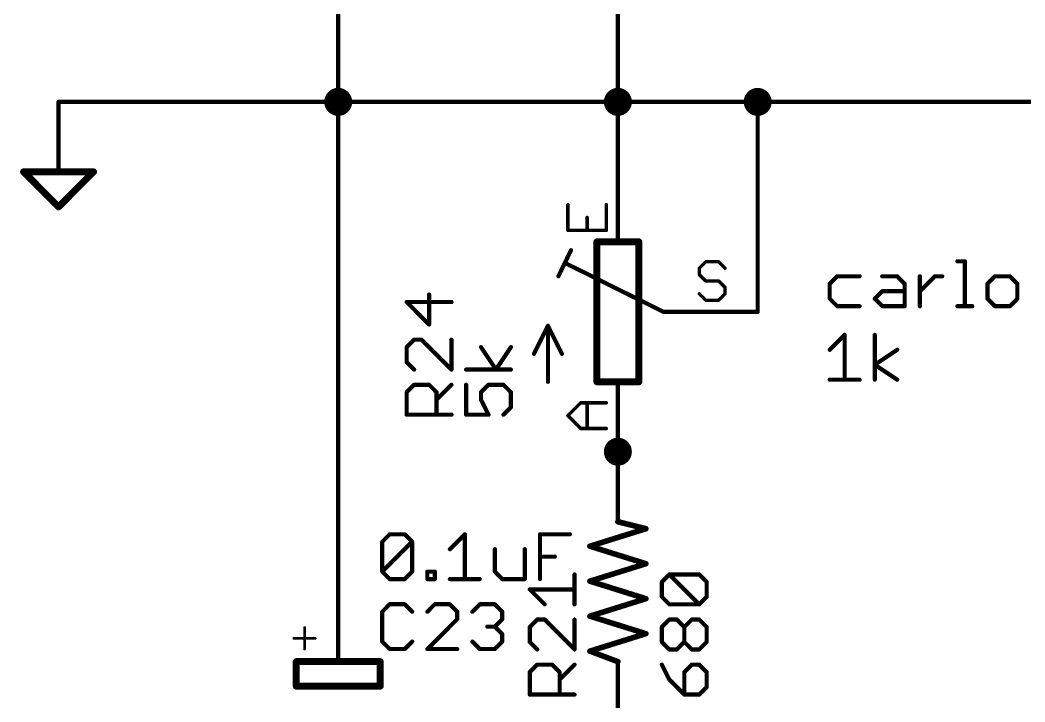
# Model space of a CAD drawing. Extents: x -40 to 215, y -109 to 87.
# Drawn here: x 123.06 to 159.57, y -85.28 to -60.53 of the extents above; entities that cross this region are included whole.
import ezdxf

# ---------------------------------------------------------------- set-up
doc = ezdxf.new("R2010")
doc.units = 0
for name, color, linetype in [('91', 94, 'CONTINUOUS'), ('94', 14, 'CONTINUOUS'), ('95', 251, 'CONTINUOUS'), ('96', 251, 'CONTINUOUS'), ('97', 251, 'CONTINUOUS')]:
    doc.layers.add(name, color=color, linetype=linetype)

msp = doc.modelspace()

# ---------------------------------------------------------------- linework, layer by layer
at = {"layer": '91', "const_width": 0.1524}
for points in [[(134.62, -45.72), (134.62, -63.5)], [(144.78, -63.5), (144.78, -60.96)], [(134.62, -63.5), (124.46, -63.5)], [(134.62, -81.28), (134.62, -63.5)], [(134.62, -63.5), (144.78, -63.5)], [(144.78, -63.5), (144.78, -66.04)], [(144.78, -63.5), (149.86, -63.5)], [(149.86, -63.5), (165.1, -63.5)], [(149.86, -71.12), (149.86, -63.5)]]:
    msp.add_lwpolyline(points, dxfattribs=at)
at = {"layer": '91'}
for points, const_width in [([(144.8181, -60.96, 1), (144.7419, -60.96)], 0.0762), ([(134.62, -63.754, 1), (134.62, -63.246, 1), (134.62, -63.754)], 0.508), ([(144.78, -63.754, 1), (144.78, -63.246, 1), (144.78, -63.754)], 0.508), ([(149.86, -63.754, 1), (149.86, -63.246, 1), (149.86, -63.754)], 0.508), ([(124.46, -63.4619, 1), (124.46, -63.5381)], 0.0762), ([(134.6581, -63.5, 1), (134.5819, -63.5)], 0.0762), ([(134.62, -63.4619, 1), (134.62, -63.5381)], 0.0762), ([(134.5819, -63.5, 1), (134.6581, -63.5)], 0.0762), ([(134.62, -63.5381, 1), (134.62, -63.4619)], 0.0762), ([(144.8181, -63.5, 1), (144.7419, -63.5)], 0.0762), ([(144.78, -63.4619, 1), (144.78, -63.5381)], 0.0762), ([(144.7419, -63.5, 1), (144.8181, -63.5)], 0.0762), ([(144.78, -63.5381, 1), (144.78, -63.4619)], 0.0762), ([(149.86, -63.4619, 1), (149.86, -63.5381)], 0.0762), ([(149.8981, -63.5, 1), (149.8219, -63.5)], 0.0762), ([(149.86, -63.5381, 1), (149.86, -63.4619)], 0.0762), ([(144.7419, -66.04, 1), (144.8181, -66.04)], 0.0762), ([(149.8219, -71.12, 1), (149.8981, -71.12)], 0.0762), ([(144.78, -76.454, 1), (144.78, -75.946, 1), (144.78, -76.454)], 0.508), ([(134.5819, -81.28, 1), (134.6581, -81.28)], 0.0762)]:
    msp.add_lwpolyline(points, format="xyb", dxfattribs=dict(at, const_width=const_width))
at = {"layer": '94'}
for points, const_width in [([(144.78, -60.96), (144.78, -58.42)], 0.1524), ([(124.46, -63.5), (124.46, -66.04)], 0.1524), ([(123.19, -66.04), (125.73, -66.04)], 0.254), ([(124.46, -67.31), (123.19, -66.04)], 0.254), ([(125.73, -66.04), (124.46, -67.31)], 0.254), ([(144.78, -66.04), (144.78, -68.58)], 0.1524), ([(144.018, -68.58), (144.018, -73.66)], 0.254), ([(145.542, -68.58), (144.018, -68.58)], 0.254), ([(145.542, -73.66), (145.542, -68.58)], 0.254), ([(142.6203, -69.8261), (143.0782, -68.8848)], 0.1524), ([(146.431, -71.12), (142.9004, -69.3674)], 0.1524), ([(147.32, -71.12), (146.431, -71.12)], 0.1524), ([(149.86, -71.12), (147.32, -71.12)], 0.1524), ([(142.24, -71.628), (141.732, -72.644)], 0.1524), ([(142.24, -73.66), (142.24, -71.628)], 0.1524), ([(142.24, -71.628), (142.748, -72.644)], 0.1524), ([(144.018, -73.66), (145.542, -73.66)], 0.254), ([(144.78, -76.2), (144.78, -73.66)], 0.1524), ([(144.78, -76.2), (144.78, -78.74)], 0.1524), ([(145.796, -78.994), (144.78, -78.74)], 0.2032), ([(143.764, -79.629), (145.796, -78.994)], 0.2032), ([(145.796, -80.264), (143.764, -79.629)], 0.2032), ([(143.764, -80.899), (145.796, -80.264)], 0.2032), ([(145.796, -81.534), (143.764, -80.899)], 0.2032), ([(134.62, -81.28), (134.62, -83.82)], 0.1524), ([(143.764, -82.169), (145.796, -81.534)], 0.2032), ([(145.796, -82.804), (143.764, -82.169)], 0.2032), ([(133.4003, -83.3628), (133.4003, -82.5832)], 0.1016), ([(143.764, -83.439), (145.796, -82.804)], 0.2032), ([(133.0105, -82.973), (133.7901, -82.973)], 0.1016), ([(144.78, -83.82), (143.764, -83.439)], 0.2032), ([(133.096, -83.82), (133.096, -84.709)], 0.254), ([(133.096, -83.82), (136.144, -83.82)], 0.254), ([(136.144, -84.709), (136.144, -83.82)], 0.254), ([(144.78, -86.36), (144.78, -83.82)], 0.1524), ([(133.096, -84.709), (136.144, -84.709)], 0.254)]:
    msp.add_lwpolyline(points, dxfattribs=dict(at, const_width=const_width))
for points, const_width in [([(144.7419, -60.96, 1), (144.8181, -60.96)], 0.0762), ([(124.4981, -63.5, 1), (124.4219, -63.5)], 0.0762), ([(123.19, -65.9765, 1), (123.19, -66.1035)], 0.127), ([(123.2349, -65.9951, 1), (123.1451, -66.0849)], 0.127), ([(124.4219, -66.04, 1), (124.4981, -66.04)], 0.0762), ([(125.7749, -66.0849, 1), (125.6851, -65.9951)], 0.127), ([(125.73, -66.1035, 1), (125.73, -65.9765)], 0.127), ([(144.8181, -66.04, 1), (144.7419, -66.04)], 0.0762), ([(124.4151, -67.2651, 1), (124.5049, -67.3549)], 0.127), ([(124.4151, -67.3549, 1), (124.5049, -67.2651)], 0.127), ([(144.0815, -68.58, 1), (143.9545, -68.58)], 0.127), ([(144.018, -68.5165, 1), (144.018, -68.6435)], 0.127), ([(144.7419, -68.58, 1), (144.8181, -68.58)], 0.0762), ([(145.6055, -68.58, 1), (145.4785, -68.58)], 0.127), ([(145.542, -68.6435, 1), (145.542, -68.5165)], 0.127), ([(143.1125, -68.9015, 1), (143.0439, -68.8681)], 0.0762), ([(142.9173, -69.3333, 1), (142.8835, -69.4015)], 0.0762), ([(142.586, -69.8094, 1), (142.6546, -69.8428)], 0.0762), ([(146.431, -71.0819, 1), (146.431, -71.1581)], 0.0762), ([(146.4141, -71.1541, 1), (146.4479, -71.0859)], 0.0762), ([(147.32, -71.0819, 1), (147.32, -71.1581)], 0.0762), ([(147.32, -71.1581, 1), (147.32, -71.0819)], 0.0762), ([(149.86, -71.1581, 1), (149.86, -71.0819)], 0.0762), ([(142.2781, -71.628, 1), (142.2019, -71.628)], 0.0762), ([(142.2741, -71.611, 1), (142.2059, -71.645)], 0.0762), ([(142.2741, -71.645, 1), (142.2059, -71.611)], 0.0762), ([(141.6979, -72.627, 1), (141.7661, -72.661)], 0.0762), ([(142.7139, -72.661, 1), (142.7821, -72.627)], 0.0762), ([(142.2019, -73.66, 1), (142.2781, -73.66)], 0.0762), ([(144.018, -73.5965, 1), (144.018, -73.7235)], 0.127), ([(143.9545, -73.66, 1), (144.0815, -73.66)], 0.127), ([(144.8181, -73.66, 1), (144.7419, -73.66)], 0.0762), ([(145.4785, -73.66, 1), (145.6055, -73.66)], 0.127), ([(145.542, -73.7235, 1), (145.542, -73.5965)], 0.127), ([(144.8181, -76.2, 1), (144.7419, -76.2)], 0.0762), ([(144.7419, -76.2, 1), (144.8181, -76.2)], 0.0762), ([(144.7923, -78.6907, 1), (144.7677, -78.7893)], 0.1016), ([(144.7419, -78.74, 1), (144.8181, -78.74)], 0.0762), ([(145.8112, -79.0425, 1), (145.7808, -78.9455)], 0.1016), ([(145.7837, -79.0433, 1), (145.8083, -78.9447)], 0.1016), ([(143.7792, -79.5805, 1), (143.7488, -79.6775)], 0.1016), ([(143.7488, -79.5805, 1), (143.7792, -79.6775)], 0.1016), ([(145.8112, -80.3125, 1), (145.7808, -80.2155)], 0.1016), ([(145.7808, -80.3125, 1), (145.8112, -80.2155)], 0.1016), ([(143.7792, -80.8505, 1), (143.7488, -80.9475)], 0.1016), ([(143.7488, -80.8505, 1), (143.7792, -80.9475)], 0.1016), ([(134.6581, -81.28, 1), (134.5819, -81.28)], 0.0762), ([(145.8112, -81.5825, 1), (145.7808, -81.4855)], 0.1016), ([(145.7808, -81.5825, 1), (145.8112, -81.4855)], 0.1016), ([(143.7792, -82.1205, 1), (143.7488, -82.2175)], 0.1016), ([(143.7488, -82.1205, 1), (143.7792, -82.2175)], 0.1016), ([(133.4257, -82.5832, 1), (133.3749, -82.5832)], 0.0508), ([(145.8112, -82.8525, 1), (145.7808, -82.7555)], 0.1016), ([(145.7808, -82.8525, 1), (145.8112, -82.7555)], 0.1016), ([(133.0105, -82.9476, 1), (133.0105, -82.9984)], 0.0508), ([(133.7901, -82.9984, 1), (133.7901, -82.9476)], 0.0508), ([(133.3749, -83.3628, 1), (133.4257, -83.3628)], 0.0508), ([(143.7818, -83.3914, 1), (143.7462, -83.4866)], 0.1016), ([(143.7488, -83.3905, 1), (143.7792, -83.4875)], 0.1016), ([(133.1595, -83.82, 1), (133.0325, -83.82)], 0.127), ([(133.096, -83.7565, 1), (133.096, -83.8835)], 0.127), ([(134.5819, -83.82, 1), (134.6581, -83.82)], 0.0762), ([(136.2075, -83.82, 1), (136.0805, -83.82)], 0.127), ([(136.144, -83.8835, 1), (136.144, -83.7565)], 0.127), ([(144.8181, -83.82, 1), (144.7419, -83.82)], 0.0762), ([(144.7622, -83.8676, 1), (144.7978, -83.7724)], 0.1016), ([(133.096, -84.6455, 1), (133.096, -84.7725)], 0.127), ([(133.0325, -84.709, 1), (133.1595, -84.709)], 0.127), ([(136.0805, -84.709, 1), (136.2075, -84.709)], 0.127), ([(136.144, -84.7725, 1), (136.144, -84.6455)], 0.127)]:
    msp.add_lwpolyline(points, format="xyb", dxfattribs=dict(at, const_width=const_width))
at = {"layer": '95'}
for points, const_width in [([(142.9627, -67.2288), (142.9627, -68.1609)], 0.127), ([(144.3609, -68.1609), (144.3609, -67.2288)], 0.127), ([(143.6618, -68.1609), (143.6618, -67.6948)], 0.127), ([(142.9627, -68.1609), (144.3609, -68.1609)], 0.127), ([(147.9721, -69.3027), (147.7391, -69.5357)], 0.127), ([(148.4382, -69.3027), (147.9721, -69.3027)], 0.127), ([(148.6712, -69.5357), (148.4382, -69.3027)], 0.127), ([(147.7391, -69.5357), (147.7391, -69.7688)], 0.127), ([(147.7391, -69.7688), (147.9721, -70.0018)], 0.127), ([(147.9721, -70.0018), (148.4382, -70.0018)], 0.127), ([(148.4382, -70.0018), (148.6712, -70.2348)], 0.127), ([(137.9213, -71.5795), (137.9213, -70.4948)], 0.1524), ([(147.9721, -70.7009), (147.7391, -70.4679)], 0.127), ([(148.6712, -70.4679), (148.4382, -70.7009)], 0.127), ([(148.6712, -70.2348), (148.6712, -70.4679)], 0.127), ([(138.7348, -70.766), (137.1078, -70.766)], 0.1524), ([(137.1078, -70.766), (137.9213, -71.5795)], 0.1524), ([(148.4382, -70.7009), (147.9721, -70.7009)], 0.127), ([(137.379, -72.132), (137.1078, -72.4031)], 0.1524), ([(137.6501, -72.132), (137.379, -72.132)], 0.1524), ([(138.7348, -73.2166), (137.6501, -72.132)], 0.1524), ([(138.7348, -72.132), (138.7348, -73.2166)], 0.1524), ([(137.1078, -72.4031), (137.1078, -72.9455)], 0.1524), ([(137.1078, -72.9455), (137.379, -73.2166)], 0.1524), ([(137.1078, -74.0403), (137.379, -73.7691)], 0.1524), ([(137.379, -73.7691), (137.9213, -73.7691)], 0.1524), ([(137.9213, -73.7691), (138.1925, -74.0403)], 0.1524), ([(138.1925, -74.3115), (138.7348, -73.7691)], 0.1524), ([(137.1078, -74.8538), (137.1078, -74.0403)], 0.1524), ([(138.1925, -74.0403), (138.1925, -74.8538)], 0.1524), ([(142.9627, -74.8893), (143.4288, -74.4233)], 0.127), ([(143.4288, -74.4233), (144.3609, -74.4233)], 0.127), ([(143.6618, -75.3554), (143.6618, -74.4233)], 0.127), ([(138.7348, -74.8538), (137.1078, -74.8538)], 0.1524), ([(143.4288, -75.3554), (142.9627, -74.8893)], 0.127), ([(144.3609, -75.3554), (143.4288, -75.3554)], 0.127), ([(143.2052, -81.7395), (143.2052, -80.6548)], 0.1524), ([(142.1205, -81.7395), (141.5782, -81.1972)], 0.1524), ([(141.5782, -81.1972), (143.2052, -81.1972)], 0.1524), ([(136.4914, -81.7358), (136.2202, -82.007)], 0.1524), ([(137.0337, -81.7358), (136.4914, -81.7358)], 0.1524), ([(137.3049, -82.007), (137.0337, -81.7358)], 0.1524), ([(138.1285, -81.7358), (137.8574, -82.007)], 0.1524), ([(138.6709, -81.7358), (138.1285, -81.7358)], 0.1524), ([(138.942, -82.007), (138.6709, -81.7358)], 0.1524), ([(139.4945, -82.007), (139.7657, -81.7358)], 0.1524), ([(139.7657, -81.7358), (140.308, -81.7358)], 0.1524), ([(140.308, -81.7358), (140.5792, -82.007)], 0.1524), ([(136.2202, -82.007), (136.2202, -83.0916)], 0.1524), ([(138.942, -82.2781), (138.942, -82.007)], 0.1524), ([(140.5792, -82.007), (140.5792, -82.2781)], 0.1524), ([(137.8574, -83.3628), (138.942, -82.2781)], 0.1524), ([(140.308, -82.5493), (140.0368, -82.5493)], 0.1524), ([(140.5792, -82.2781), (140.308, -82.5493)], 0.1524), ([(140.308, -82.5493), (140.5792, -82.8205)], 0.1524), ([(141.8494, -82.292), (141.5782, -82.5632)], 0.1524), ([(141.5782, -82.5632), (141.5782, -83.1055)], 0.1524), ([(142.1205, -82.292), (141.8494, -82.292)], 0.1524), ([(143.2052, -83.3766), (142.1205, -82.292)], 0.1524), ([(143.2052, -82.292), (143.2052, -83.3766)], 0.1524), ([(140.5792, -82.8205), (140.5792, -83.0916)], 0.1524), ([(136.2202, -83.0916), (136.4914, -83.3628)], 0.1524), ([(137.0337, -83.3628), (137.3049, -83.0916)], 0.1524), ([(139.7657, -83.3628), (139.4945, -83.0916)], 0.1524), ([(140.5792, -83.0916), (140.308, -83.3628)], 0.1524), ([(141.5782, -83.1055), (141.8494, -83.3766)], 0.1524), ([(136.4914, -83.3628), (137.0337, -83.3628)], 0.1524), ([(138.942, -83.3628), (137.8574, -83.3628)], 0.1524), ([(140.308, -83.3628), (139.7657, -83.3628)], 0.1524), ([(141.5782, -84.2003), (141.8494, -83.9291)], 0.1524), ([(141.8494, -83.9291), (142.3917, -83.9291)], 0.1524), ([(142.3917, -83.9291), (142.6629, -84.2003)], 0.1524), ([(142.6629, -84.4715), (143.2052, -83.9291)], 0.1524), ([(141.5782, -85.0138), (141.5782, -84.2003)], 0.1524), ([(142.6629, -84.2003), (142.6629, -85.0138)], 0.1524), ([(143.2052, -85.0138), (141.5782, -85.0138)], 0.1524)]:
    msp.add_lwpolyline(points, dxfattribs=dict(at, const_width=const_width))
for points, const_width in [([(142.9945, -67.2288, 1), (142.931, -67.2288)], 0.0635), ([(144.3927, -67.2288, 1), (144.3292, -67.2288)], 0.0635), ([(143.6936, -67.6948, 1), (143.6301, -67.6948)], 0.0635), ([(142.9627, -68.1291, 1), (142.9627, -68.1927)], 0.0635), ([(142.931, -68.1609, 1), (142.9945, -68.1609)], 0.0635), ([(143.6301, -68.1609, 1), (143.6936, -68.1609)], 0.0635), ([(144.3292, -68.1609, 1), (144.3927, -68.1609)], 0.0635), ([(144.3609, -68.1927, 1), (144.3609, -68.1291)], 0.0635), ([(147.9721, -69.271, 1), (147.9721, -69.3345)], 0.0635), ([(147.9946, -69.3252, 1), (147.9497, -69.2803)], 0.0635), ([(148.4606, -69.2803, 1), (148.4157, -69.3252)], 0.0635), ([(148.4382, -69.3345, 1), (148.4382, -69.271)], 0.0635), ([(147.7166, -69.5133, 1), (147.7616, -69.5582)], 0.0635), ([(147.7616, -69.7463, 1), (147.7166, -69.7912)], 0.0635), ([(147.7708, -69.5357, 1), (147.7074, -69.5357)], 0.0635), ([(148.6488, -69.5582, 1), (148.6937, -69.5133)], 0.0635), ([(147.7074, -69.7688, 1), (147.7708, -69.7688)], 0.0635), ([(147.9721, -69.9701, 1), (147.9721, -70.0336)], 0.0635), ([(147.9497, -70.0243, 1), (147.9946, -69.9794)], 0.0635), ([(148.4606, -69.9794, 1), (148.4157, -70.0243)], 0.0635), ([(148.4382, -70.0336, 1), (148.4382, -69.9701)], 0.0635), ([(137.9594, -70.4948, 1), (137.8832, -70.4948)], 0.0762), ([(147.7616, -70.4454, 1), (147.7166, -70.4903)], 0.0635), ([(148.703, -70.2348, 1), (148.6395, -70.2348)], 0.0635), ([(148.6395, -70.4679, 1), (148.703, -70.4679)], 0.0635), ([(148.6488, -70.2573, 1), (148.6937, -70.2124)], 0.0635), ([(148.6937, -70.4903, 1), (148.6488, -70.4454)], 0.0635), ([(137.1078, -70.7279, 1), (137.1078, -70.8041)], 0.0762), ([(137.1348, -70.7391, 1), (137.0809, -70.7929)], 0.0762), ([(138.7348, -70.8041, 1), (138.7348, -70.7279)], 0.0762), ([(147.9721, -70.6692, 1), (147.9721, -70.7327)], 0.0635), ([(147.9497, -70.7234, 1), (147.9946, -70.6784)], 0.0635), ([(148.4157, -70.6784, 1), (148.4606, -70.7234)], 0.0635), ([(148.4382, -70.7327, 1), (148.4382, -70.6692)], 0.0635), ([(137.8832, -71.5795, 1), (137.9594, -71.5795)], 0.0762), ([(137.8944, -71.6064, 1), (137.9482, -71.5525)], 0.0762), ([(137.379, -72.0939, 1), (137.379, -72.1701)], 0.0762), ([(137.4059, -72.1589, 1), (137.352, -72.105)], 0.0762), ([(137.6771, -72.105, 1), (137.6232, -72.1589)], 0.0762), ([(137.6501, -72.1701, 1), (137.6501, -72.0939)], 0.0762), ([(138.7729, -72.132, 1), (138.6967, -72.132)], 0.0762), ([(137.1459, -72.4031, 1), (137.0697, -72.4031)], 0.0762), ([(137.0809, -72.3762, 1), (137.1348, -72.4301)], 0.0762), ([(137.1348, -72.9185, 1), (137.0809, -72.9724)], 0.0762), ([(137.0697, -72.9455, 1), (137.1459, -72.9455)], 0.0762), ([(137.352, -73.2436, 1), (137.4059, -73.1897)], 0.0762), ([(138.6967, -73.2166, 1), (138.7729, -73.2166)], 0.0762), ([(138.7079, -73.2436, 1), (138.7617, -73.1897)], 0.0762), ([(137.379, -73.731, 1), (137.379, -73.8072)], 0.0762), ([(137.4059, -73.7961, 1), (137.352, -73.7422)], 0.0762), ([(137.9482, -73.7422, 1), (137.8944, -73.7961)], 0.0762), ([(137.9213, -73.8072, 1), (137.9213, -73.731)], 0.0762), ([(138.7617, -73.7961, 1), (138.7079, -73.7422)], 0.0762), ([(137.1459, -74.0403, 1), (137.0697, -74.0403)], 0.0762), ([(137.0809, -74.0134, 1), (137.1348, -74.0672)], 0.0762), ([(138.2306, -74.0403, 1), (138.1544, -74.0403)], 0.0762), ([(138.1655, -74.0672, 1), (138.2194, -74.0134)], 0.0762), ([(138.1655, -74.2845, 1), (138.2194, -74.3384)], 0.0762), ([(143.4288, -74.3915, 1), (143.4288, -74.455)], 0.0635), ([(143.4512, -74.4457, 1), (143.4063, -74.4008)], 0.0635), ([(143.6936, -74.4233, 1), (143.6301, -74.4233)], 0.0635), ([(144.3609, -74.455, 1), (144.3609, -74.3915)], 0.0635), ([(137.1078, -74.8157, 1), (137.1078, -74.8919)], 0.0762), ([(137.0697, -74.8538, 1), (137.1459, -74.8538)], 0.0762), ([(138.1544, -74.8538, 1), (138.2306, -74.8538)], 0.0762), ([(138.7348, -74.8919, 1), (138.7348, -74.8157)], 0.0762), ([(142.9852, -74.8669, 1), (142.9403, -74.9118)], 0.0635), ([(142.9403, -74.8669, 1), (142.9852, -74.9118)], 0.0635), ([(143.4288, -75.3236, 1), (143.4288, -75.3871)], 0.0635), ([(143.4063, -75.3778, 1), (143.4512, -75.3329)], 0.0635), ([(143.6301, -75.3554, 1), (143.6936, -75.3554)], 0.0635), ([(144.3609, -75.3871, 1), (144.3609, -75.3236)], 0.0635), ([(143.2433, -80.6548, 1), (143.1671, -80.6548)], 0.0762), ([(141.6052, -81.1702, 1), (141.5513, -81.2241)], 0.0762), ([(141.5782, -81.1591, 1), (141.5782, -81.2353)], 0.0762), ([(143.2052, -81.2353, 1), (143.2052, -81.1591)], 0.0762), ([(136.4914, -81.6977, 1), (136.4914, -81.7739)], 0.0762), ([(136.5183, -81.7628, 1), (136.4644, -81.7089)], 0.0762), ([(137.0606, -81.7089, 1), (137.0068, -81.7628)], 0.0762), ([(137.0337, -81.7739, 1), (137.0337, -81.6977)], 0.0762), ([(138.1285, -81.6977, 1), (138.1285, -81.7739)], 0.0762), ([(138.1555, -81.7628, 1), (138.1016, -81.7089)], 0.0762), ([(138.6978, -81.7089, 1), (138.6439, -81.7628)], 0.0762), ([(138.6709, -81.7739, 1), (138.6709, -81.6977)], 0.0762), ([(139.7657, -81.6977, 1), (139.7657, -81.7739)], 0.0762), ([(139.7926, -81.7628, 1), (139.7387, -81.7089)], 0.0762), ([(140.3349, -81.7089, 1), (140.2811, -81.7628)], 0.0762), ([(140.308, -81.7739, 1), (140.308, -81.6977)], 0.0762), ([(142.0936, -81.7664, 1), (142.1475, -81.7125)], 0.0762), ([(143.1671, -81.7395, 1), (143.2433, -81.7395)], 0.0762), ([(136.2583, -82.007, 1), (136.1821, -82.007)], 0.0762), ([(136.1933, -81.98, 1), (136.2471, -82.0339)], 0.0762), ([(137.2779, -82.0339, 1), (137.3318, -81.98)], 0.0762), ([(137.8304, -81.98, 1), (137.8843, -82.0339)], 0.0762), ([(138.9801, -82.007, 1), (138.9039, -82.007)], 0.0762), ([(138.9151, -82.0339, 1), (138.969, -81.98)], 0.0762), ([(139.4676, -81.98, 1), (139.5215, -82.0339)], 0.0762), ([(140.6173, -82.007, 1), (140.5411, -82.007)], 0.0762), ([(140.5522, -82.0339, 1), (140.6061, -81.98)], 0.0762), ([(138.9039, -82.2781, 1), (138.9801, -82.2781)], 0.0762), ([(138.969, -82.3051, 1), (138.9151, -82.2512)], 0.0762), ([(140.0368, -82.5112, 1), (140.0368, -82.5874)], 0.0762), ([(140.3349, -82.5224, 1), (140.2811, -82.5762)], 0.0762), ([(140.2811, -82.5224, 1), (140.3349, -82.5762)], 0.0762), ([(140.308, -82.5874, 1), (140.308, -82.5112)], 0.0762), ([(140.5411, -82.2781, 1), (140.6173, -82.2781)], 0.0762), ([(140.6061, -82.3051, 1), (140.5522, -82.2512)], 0.0762), ([(141.6163, -82.5632, 1), (141.5401, -82.5632)], 0.0762), ([(141.5513, -82.5362, 1), (141.6052, -82.5901)], 0.0762), ([(141.8494, -82.2539, 1), (141.8494, -82.3301)], 0.0762), ([(141.8763, -82.3189, 1), (141.8224, -82.265)], 0.0762), ([(142.1475, -82.265, 1), (142.0936, -82.3189)], 0.0762), ([(142.1205, -82.3301, 1), (142.1205, -82.2539)], 0.0762), ([(143.2433, -82.292, 1), (143.1671, -82.292)], 0.0762), ([(140.6173, -82.8205, 1), (140.5411, -82.8205)], 0.0762), ([(140.5522, -82.8474, 1), (140.6061, -82.7935)], 0.0762), ([(136.2471, -83.0647, 1), (136.1933, -83.1186)], 0.0762), ([(136.1821, -83.0916, 1), (136.2583, -83.0916)], 0.0762), ([(137.3318, -83.1186, 1), (137.2779, -83.0647)], 0.0762), ([(139.5215, -83.0647, 1), (139.4676, -83.1186)], 0.0762), ([(140.5411, -83.0916, 1), (140.6173, -83.0916)], 0.0762), ([(140.6061, -83.1186, 1), (140.5522, -83.0647)], 0.0762), ([(141.6052, -83.0785, 1), (141.5513, -83.1324)], 0.0762), ([(141.5401, -83.1055, 1), (141.6163, -83.1055)], 0.0762), ([(136.4914, -83.3247, 1), (136.4914, -83.4009)], 0.0762), ([(136.4644, -83.3897, 1), (136.5183, -83.3359)], 0.0762), ([(137.0068, -83.3359, 1), (137.0606, -83.3897)], 0.0762), ([(137.0337, -83.4009, 1), (137.0337, -83.3247)], 0.0762), ([(137.8574, -83.3247, 1), (137.8574, -83.4009)], 0.0762), ([(137.8304, -83.3359, 1), (137.8843, -83.3897)], 0.0762), ([(138.942, -83.4009, 1), (138.942, -83.3247)], 0.0762), ([(139.7657, -83.3247, 1), (139.7657, -83.4009)], 0.0762), ([(139.7387, -83.3897, 1), (139.7926, -83.3359)], 0.0762), ([(140.2811, -83.3359, 1), (140.3349, -83.3897)], 0.0762), ([(140.308, -83.4009, 1), (140.308, -83.3247)], 0.0762), ([(141.8224, -83.4036, 1), (141.8763, -83.3497)], 0.0762), ([(143.1671, -83.3766, 1), (143.2433, -83.3766)], 0.0762), ([(143.1783, -83.4036, 1), (143.2321, -83.3497)], 0.0762), ([(141.8494, -83.891, 1), (141.8494, -83.9672)], 0.0762), ([(141.8763, -83.9561, 1), (141.8224, -83.9022)], 0.0762), ([(142.4186, -83.9022, 1), (142.3648, -83.9561)], 0.0762), ([(142.3917, -83.9672, 1), (142.3917, -83.891)], 0.0762), ([(143.2321, -83.9561, 1), (143.1783, -83.9022)], 0.0762), ([(141.6163, -84.2003, 1), (141.5401, -84.2003)], 0.0762), ([(141.5513, -84.1734, 1), (141.6052, -84.2272)], 0.0762), ([(142.701, -84.2003, 1), (142.6248, -84.2003)], 0.0762), ([(142.6359, -84.2272, 1), (142.6898, -84.1734)], 0.0762), ([(142.6359, -84.4445, 1), (142.6898, -84.4984)], 0.0762), ([(141.5782, -84.9757, 1), (141.5782, -85.0519)], 0.0762), ([(141.5401, -85.0138, 1), (141.6163, -85.0138)], 0.0762), ([(142.6248, -85.0138, 1), (142.701, -85.0138)], 0.0762), ([(143.2052, -85.0519, 1), (143.2052, -84.9757)], 0.0762)]:
    msp.add_lwpolyline(points, format="xyb", dxfattribs=dict(at, const_width=const_width))
at = {"layer": '96', "const_width": 0.1524}
for points in [[(140.3515, -73.2166), (139.8091, -72.4031)], [(140.8938, -72.4031), (140.3515, -73.2166)], [(140.8938, -73.2166), (139.2668, -73.2166)], [(139.2668, -73.7691), (139.2668, -74.8538)], [(139.8091, -74.0403), (140.0803, -73.7691)], [(140.0803, -73.7691), (140.6226, -73.7691)], [(140.6226, -73.7691), (140.8938, -74.0403)], [(139.8091, -74.3115), (139.8091, -74.0403)], [(140.8938, -74.0403), (140.8938, -74.5826)], [(140.0803, -74.8538), (139.8091, -74.3115)], [(139.2668, -74.8538), (140.0803, -74.8538)], [(140.8938, -74.5826), (140.6226, -74.8538)], [(136.2202, -79.467), (136.4914, -79.1958)], [(136.4914, -79.1958), (137.0337, -79.1958)], [(137.0337, -79.1958), (137.3049, -79.467)], [(138.6759, -79.7381), (139.2183, -79.1958)], [(139.2183, -79.1958), (139.2183, -80.8228)], [(141.9502, -80.8228), (141.9502, -79.1958)], [(141.9502, -79.1958), (143.0349, -79.1958)], [(136.2202, -80.5516), (136.2202, -79.467)], [(136.2202, -80.5516), (137.3049, -79.467)], [(137.3049, -79.467), (137.3049, -80.5516)], [(140.3131, -79.7381), (140.3131, -80.5516)], [(141.3978, -80.8228), (141.3978, -79.7381)], [(141.9502, -80.0093), (142.4926, -80.0093)], [(136.4914, -80.8228), (136.2202, -80.5516)], [(137.3049, -80.5516), (137.0337, -80.8228)], [(137.8574, -80.8228), (137.8574, -80.5516)], [(137.8574, -80.5516), (138.1285, -80.5516)], [(138.1285, -80.5516), (138.1285, -80.8228)], [(140.3131, -80.5516), (140.5843, -80.8228)], [(146.3788, -80.926), (146.65, -80.6548)], [(146.65, -80.6548), (147.7346, -80.6548)], [(147.7346, -81.7395), (146.65, -80.6548)], [(147.7346, -80.6548), (148.0058, -80.926)], [(137.0337, -80.8228), (136.4914, -80.8228)], [(138.1285, -80.8228), (137.8574, -80.8228)], [(138.6759, -80.8228), (139.7606, -80.8228)], [(140.5843, -80.8228), (141.3978, -80.8228)], [(146.3788, -81.4683), (146.3788, -80.926)], [(148.0058, -80.926), (148.0058, -81.4683)], [(146.65, -81.7395), (146.3788, -81.4683)], [(148.0058, -81.4683), (147.7346, -81.7395)], [(147.7346, -81.7395), (146.65, -81.7395)], [(146.3788, -82.5632), (146.65, -82.292)], [(146.3788, -83.1055), (146.3788, -82.5632)], [(146.65, -82.292), (146.9211, -82.292)], [(146.9211, -82.292), (147.1923, -82.5632)], [(147.1923, -82.5632), (147.4635, -82.292)], [(147.1923, -83.1055), (147.1923, -82.5632)], [(147.4635, -82.292), (147.7346, -82.292)], [(147.7346, -82.292), (148.0058, -82.5632)], [(148.0058, -82.5632), (148.0058, -83.1055)], [(146.65, -83.3766), (146.3788, -83.1055)], [(147.1923, -83.1055), (146.9211, -83.3766)], [(147.4635, -83.3766), (147.1923, -83.1055)], [(148.0058, -83.1055), (147.7346, -83.3766)], [(146.9211, -83.3766), (146.65, -83.3766)], [(147.7346, -83.3766), (147.4635, -83.3766)], [(146.3788, -83.9291), (146.65, -84.4715)], [(147.4635, -83.9291), (147.1923, -84.2003)], [(147.7346, -83.9291), (147.4635, -83.9291)], [(148.0058, -84.2003), (147.7346, -83.9291)], [(147.1923, -84.2003), (147.1923, -85.0138)], [(148.0058, -84.7426), (148.0058, -84.2003)], [(146.65, -84.4715), (147.1923, -85.0138)], [(147.7346, -85.0138), (148.0058, -84.7426)], [(147.1923, -85.0138), (147.7346, -85.0138)]]:
    msp.add_lwpolyline(points, dxfattribs=at)
at = {"layer": '96', "const_width": 0.0762}
for points in [[(139.8408, -72.382, 1), (139.7774, -72.4243)], [(140.9255, -72.4243, 1), (140.8621, -72.382)], [(139.2668, -73.1785, 1), (139.2668, -73.2547)], [(140.3198, -73.1955, 1), (140.3832, -73.2378)], [(140.3198, -73.2378, 1), (140.3832, -73.1955)], [(140.8938, -73.2547, 1), (140.8938, -73.1785)], [(139.3049, -73.7691, 1), (139.2287, -73.7691)], [(140.0803, -73.731, 1), (140.0803, -73.8072)], [(140.1072, -73.7961, 1), (140.0534, -73.7422)], [(140.6496, -73.7422, 1), (140.5957, -73.7961)], [(140.6226, -73.8072, 1), (140.6226, -73.731)], [(139.8472, -74.0403, 1), (139.771, -74.0403)], [(139.7822, -74.0134, 1), (139.8361, -74.0672)], [(140.9319, -74.0403, 1), (140.8557, -74.0403)], [(140.8669, -74.0672, 1), (140.9207, -74.0134)], [(139.771, -74.3115, 1), (139.8472, -74.3115)], [(139.8432, -74.2944, 1), (139.7751, -74.3285)], [(139.2668, -74.8157, 1), (139.2668, -74.8919)], [(139.2287, -74.8538, 1), (139.3049, -74.8538)], [(140.0462, -74.8708, 1), (140.1144, -74.8368)], [(140.0803, -74.8919, 1), (140.0803, -74.8157)], [(140.5957, -74.8269, 1), (140.6496, -74.8807)], [(140.8557, -74.5826, 1), (140.9319, -74.5826)], [(140.9207, -74.6096, 1), (140.8669, -74.5557)], [(136.4914, -79.1577, 1), (136.4914, -79.2339)], [(136.5183, -79.2228, 1), (136.4644, -79.1689)], [(137.0606, -79.1689, 1), (137.0068, -79.2228)], [(137.0337, -79.2339, 1), (137.0337, -79.1577)], [(139.2564, -79.1958, 1), (139.1802, -79.1958)], [(139.2452, -79.2228, 1), (139.1913, -79.1689)], [(141.9883, -79.1958, 1), (141.9121, -79.1958)], [(141.9502, -79.1577, 1), (141.9502, -79.2339)], [(143.0349, -79.2339, 1), (143.0349, -79.1577)], [(136.2583, -79.467, 1), (136.1821, -79.467)], [(136.1933, -79.44, 1), (136.2471, -79.4939)], [(137.343, -79.467, 1), (137.2668, -79.467)], [(137.3318, -79.4939, 1), (137.2779, -79.44)], [(137.2779, -79.4939, 1), (137.3318, -79.44)], [(138.649, -79.7112, 1), (138.7029, -79.7651)], [(140.3512, -79.7381, 1), (140.275, -79.7381)], [(141.4358, -79.7381, 1), (141.3597, -79.7381)], [(141.9502, -79.9712, 1), (141.9502, -80.0474)], [(142.4926, -80.0474, 1), (142.4926, -79.9712)], [(136.2471, -80.5247, 1), (136.1933, -80.5786)], [(136.1933, -80.5247, 1), (136.2471, -80.5786)], [(136.1821, -80.5516, 1), (136.2583, -80.5516)], [(137.2668, -80.5516, 1), (137.343, -80.5516)], [(137.3318, -80.5786, 1), (137.2779, -80.5247)], [(137.8955, -80.5516, 1), (137.8193, -80.5516)], [(137.8574, -80.5135, 1), (137.8574, -80.5897)], [(138.1666, -80.5516, 1), (138.0904, -80.5516)], [(138.1285, -80.5897, 1), (138.1285, -80.5135)], [(140.34, -80.5247, 1), (140.2861, -80.5786)], [(140.275, -80.5516, 1), (140.3512, -80.5516)], [(146.6769, -80.6279, 1), (146.623, -80.6818)], [(146.65, -80.6167, 1), (146.65, -80.6929)], [(146.6769, -80.6818, 1), (146.623, -80.6279)], [(147.7616, -80.6279, 1), (147.7077, -80.6818)], [(147.7346, -80.6929, 1), (147.7346, -80.6167)], [(136.4914, -80.7847, 1), (136.4914, -80.8609)], [(136.4644, -80.8497, 1), (136.5183, -80.7959)], [(137.0068, -80.7959, 1), (137.0606, -80.8497)], [(137.0337, -80.8609, 1), (137.0337, -80.7847)], [(137.8574, -80.7847, 1), (137.8574, -80.8609)], [(137.8193, -80.8228, 1), (137.8955, -80.8228)], [(138.0904, -80.8228, 1), (138.1666, -80.8228)], [(138.1285, -80.8609, 1), (138.1285, -80.7847)], [(138.6759, -80.7847, 1), (138.6759, -80.8609)], [(139.1802, -80.8228, 1), (139.2564, -80.8228)], [(139.7606, -80.8609, 1), (139.7606, -80.7847)], [(140.5843, -80.7847, 1), (140.5843, -80.8609)], [(140.5573, -80.8497, 1), (140.6112, -80.7959)], [(141.3597, -80.8228, 1), (141.4358, -80.8228)], [(141.3978, -80.8609, 1), (141.3978, -80.7847)], [(141.9121, -80.8228, 1), (141.9883, -80.8228)], [(146.4169, -80.926, 1), (146.3407, -80.926)], [(146.3519, -80.8991, 1), (146.4058, -80.9529)], [(148.0439, -80.926, 1), (147.9677, -80.926)], [(147.9789, -80.9529, 1), (148.0327, -80.8991)], [(146.4058, -81.4414, 1), (146.3519, -81.4953)], [(148.0327, -81.4953, 1), (147.9789, -81.4414)], [(146.3407, -81.4683, 1), (146.4169, -81.4683)], [(146.65, -81.7014, 1), (146.65, -81.7776)], [(146.623, -81.7664, 1), (146.6769, -81.7125)], [(147.7077, -81.7125, 1), (147.7616, -81.7664)], [(147.7077, -81.7664, 1), (147.7616, -81.7125)], [(147.7346, -81.7776, 1), (147.7346, -81.7014)], [(147.9677, -81.4683, 1), (148.0439, -81.4683)], [(146.4169, -82.5632, 1), (146.3407, -82.5632)], [(146.3519, -82.5362, 1), (146.4058, -82.5901)], [(146.65, -82.2539, 1), (146.65, -82.3301)], [(146.6769, -82.3189, 1), (146.623, -82.265)], [(146.9481, -82.265, 1), (146.8942, -82.3189)], [(146.9211, -82.3301, 1), (146.9211, -82.2539)], [(147.2304, -82.5632, 1), (147.1542, -82.5632)], [(147.1654, -82.5362, 1), (147.2192, -82.5901)], [(147.1654, -82.5901, 1), (147.2192, -82.5362)], [(147.4635, -82.2539, 1), (147.4635, -82.3301)], [(147.4904, -82.3189, 1), (147.4365, -82.265)], [(147.7616, -82.265, 1), (147.7077, -82.3189)], [(147.7346, -82.3301, 1), (147.7346, -82.2539)], [(148.0439, -82.5632, 1), (147.9677, -82.5632)], [(147.9789, -82.5901, 1), (148.0327, -82.5362)], [(146.4058, -83.0785, 1), (146.3519, -83.1324)], [(146.3407, -83.1055, 1), (146.4169, -83.1055)], [(147.2192, -83.0785, 1), (147.1654, -83.1324)], [(147.1542, -83.1055, 1), (147.2304, -83.1055)], [(147.2192, -83.1324, 1), (147.1654, -83.0785)], [(147.9677, -83.1055, 1), (148.0439, -83.1055)], [(148.0327, -83.1324, 1), (147.9789, -83.0785)], [(146.65, -83.3385, 1), (146.65, -83.4147)], [(146.623, -83.4036, 1), (146.6769, -83.3497)], [(146.8942, -83.3497, 1), (146.9481, -83.4036)], [(146.9211, -83.4147, 1), (146.9211, -83.3385)], [(147.4635, -83.3385, 1), (147.4635, -83.4147)], [(147.4365, -83.4036, 1), (147.4904, -83.3497)], [(147.7077, -83.3497, 1), (147.7616, -83.4036)], [(147.7346, -83.4147, 1), (147.7346, -83.3385)], [(146.4129, -83.9121, 1), (146.3447, -83.9462)], [(147.4635, -83.891, 1), (147.4635, -83.9672)], [(147.4904, -83.9561, 1), (147.4365, -83.9022)], [(147.7616, -83.9022, 1), (147.7077, -83.9561)], [(147.7346, -83.9672, 1), (147.7346, -83.891)], [(147.2304, -84.2003, 1), (147.1542, -84.2003)], [(147.1654, -84.1734, 1), (147.2192, -84.2272)], [(148.0439, -84.2003, 1), (147.9677, -84.2003)], [(147.9789, -84.2272, 1), (148.0327, -84.1734)], [(146.6769, -84.4445, 1), (146.623, -84.4984)], [(146.6159, -84.4885, 1), (146.6841, -84.4544)], [(148.0327, -84.7696, 1), (147.9789, -84.7157)], [(147.1923, -84.9757, 1), (147.1923, -85.0519)], [(147.1542, -85.0138, 1), (147.2304, -85.0138)], [(147.1654, -85.0407, 1), (147.2192, -84.9869)], [(147.7077, -84.9869, 1), (147.7616, -85.0407)], [(147.7346, -85.0519, 1), (147.7346, -84.9757)], [(147.9677, -84.7426, 1), (148.0439, -84.7426)]]:
    msp.add_lwpolyline(points, format="xyb", dxfattribs=at)
at = {"layer": '97', "const_width": 0.1524}
for points in [[(157.1148, -69.2898), (157.386, -69.2898)], [(157.386, -69.2898), (157.386, -70.9168)], [(152.7474, -69.8321), (152.4762, -70.1033)], [(152.4762, -70.1033), (152.4762, -70.6456)], [(153.5609, -69.8321), (152.7474, -69.8321)], [(154.3845, -69.8321), (154.9269, -69.8321)], [(154.9269, -69.8321), (155.198, -70.1033)], [(155.198, -70.1033), (155.198, -70.9168)], [(155.7505, -70.9168), (155.7505, -69.8321)], [(155.7505, -70.3745), (156.2928, -69.8321)], [(156.2928, -69.8321), (156.564, -69.8321)], [(158.4774, -69.8321), (158.2062, -70.1033)], [(158.2062, -70.1033), (158.2062, -70.6456)], [(159.0197, -69.8321), (158.4774, -69.8321)], [(159.2909, -70.1033), (159.0197, -69.8321)], [(159.2909, -70.6456), (159.2909, -70.1033)], [(154.1134, -70.6456), (154.3845, -70.3745)], [(154.3845, -70.3745), (155.198, -70.3745)], [(152.4762, -70.6456), (152.7474, -70.9168)], [(154.3845, -70.9168), (154.1134, -70.6456)], [(158.2062, -70.6456), (158.4774, -70.9168)], [(159.0197, -70.9168), (159.2909, -70.6456)], [(152.7474, -70.9168), (153.5609, -70.9168)], [(155.198, -70.9168), (154.3845, -70.9168)], [(157.1148, -70.9168), (157.6571, -70.9168)], [(158.4774, -70.9168), (159.0197, -70.9168)], [(152.4762, -72.4991), (153.0185, -71.9568)], [(153.0185, -71.9568), (153.0185, -73.5838)], [(154.1134, -73.5838), (154.1134, -71.9568)], [(154.1134, -73.0415), (154.9269, -72.4991)], [(154.9269, -73.5838), (154.1134, -73.0415)], [(152.4762, -73.5838), (153.5609, -73.5838)]]:
    msp.add_lwpolyline(points, dxfattribs=at)
at = {"layer": '97', "const_width": 0.0762}
for points in [[(157.1148, -69.2517, 1), (157.1148, -69.3279)], [(157.4241, -69.2898, 1), (157.3479, -69.2898)], [(157.386, -69.3279, 1), (157.386, -69.2517)], [(152.5143, -70.1033, 1), (152.4381, -70.1033)], [(152.4493, -70.0764, 1), (152.5031, -70.1302)], [(152.7474, -69.794, 1), (152.7474, -69.8702)], [(152.7743, -69.8591, 1), (152.7204, -69.8052)], [(153.5609, -69.8702, 1), (153.5609, -69.794)], [(154.3845, -69.794, 1), (154.3845, -69.8702)], [(154.9538, -69.8052, 1), (154.8999, -69.8591)], [(154.9269, -69.8702, 1), (154.9269, -69.794)], [(155.2361, -70.1033, 1), (155.1599, -70.1033)], [(155.1711, -70.1302, 1), (155.225, -70.0764)], [(155.7886, -69.8321, 1), (155.7124, -69.8321)], [(156.2928, -69.794, 1), (156.2928, -69.8702)], [(156.3198, -69.8591, 1), (156.2659, -69.8052)], [(156.564, -69.8702, 1), (156.564, -69.794)], [(158.2443, -70.1033, 1), (158.1681, -70.1033)], [(158.1793, -70.0764, 1), (158.2332, -70.1302)], [(158.4774, -69.794, 1), (158.4774, -69.8702)], [(158.5044, -69.8591, 1), (158.4505, -69.8052)], [(159.0467, -69.8052, 1), (158.9928, -69.8591)], [(159.0197, -69.8702, 1), (159.0197, -69.794)], [(159.329, -70.1033, 1), (159.2528, -70.1033)], [(159.264, -70.1302, 1), (159.3178, -70.0764)], [(154.3845, -70.3364, 1), (154.3845, -70.4126)], [(154.4115, -70.4014, 1), (154.3576, -70.3475)], [(155.198, -70.4126, 1), (155.198, -70.3364)], [(155.7236, -70.3475, 1), (155.7775, -70.4014)], [(152.5031, -70.6187, 1), (152.4493, -70.6726)], [(152.4381, -70.6456, 1), (152.5143, -70.6456)], [(154.1403, -70.6187, 1), (154.0864, -70.6726)], [(154.0864, -70.6187, 1), (154.1403, -70.6726)], [(158.2332, -70.6187, 1), (158.1793, -70.6726)], [(158.1681, -70.6456, 1), (158.2443, -70.6456)], [(159.2528, -70.6456, 1), (159.329, -70.6456)], [(159.3178, -70.6726, 1), (159.264, -70.6187)], [(152.7474, -70.8787, 1), (152.7474, -70.9549)], [(152.7204, -70.9437, 1), (152.7743, -70.8899)], [(153.5609, -70.9549, 1), (153.5609, -70.8787)], [(154.3845, -70.8787, 1), (154.3845, -70.9549)], [(154.3576, -70.9437, 1), (154.4115, -70.8899)], [(155.1599, -70.9168, 1), (155.2361, -70.9168)], [(155.198, -70.9549, 1), (155.198, -70.8787)], [(155.7124, -70.9168, 1), (155.7886, -70.9168)], [(157.1148, -70.8787, 1), (157.1148, -70.9549)], [(157.3479, -70.9168, 1), (157.4241, -70.9168)], [(157.6571, -70.9549, 1), (157.6571, -70.8787)], [(158.4774, -70.8787, 1), (158.4774, -70.9549)], [(158.4505, -70.9437, 1), (158.5044, -70.8899)], [(158.9928, -70.8899, 1), (159.0467, -70.9437)], [(159.0197, -70.9549, 1), (159.0197, -70.8787)], [(153.0566, -71.9568, 1), (152.9804, -71.9568)], [(153.0455, -71.9838, 1), (152.9916, -71.9299)], [(154.1515, -71.9568, 1), (154.0753, -71.9568)], [(152.4493, -72.4722, 1), (152.5031, -72.5261)], [(154.948, -72.5308, 1), (154.9057, -72.4674)], [(154.1345, -73.0098, 1), (154.0922, -73.0732)], [(154.0922, -73.0098, 1), (154.1345, -73.0732)], [(152.4762, -73.5457, 1), (152.4762, -73.6219)], [(152.9804, -73.5838, 1), (153.0566, -73.5838)], [(153.5609, -73.6219, 1), (153.5609, -73.5457)], [(154.0753, -73.5838, 1), (154.1515, -73.5838)], [(154.9057, -73.6155, 1), (154.948, -73.5521)]]:
    msp.add_lwpolyline(points, format="xyb", dxfattribs=at)

doc.saveas('drawing.dxf')
